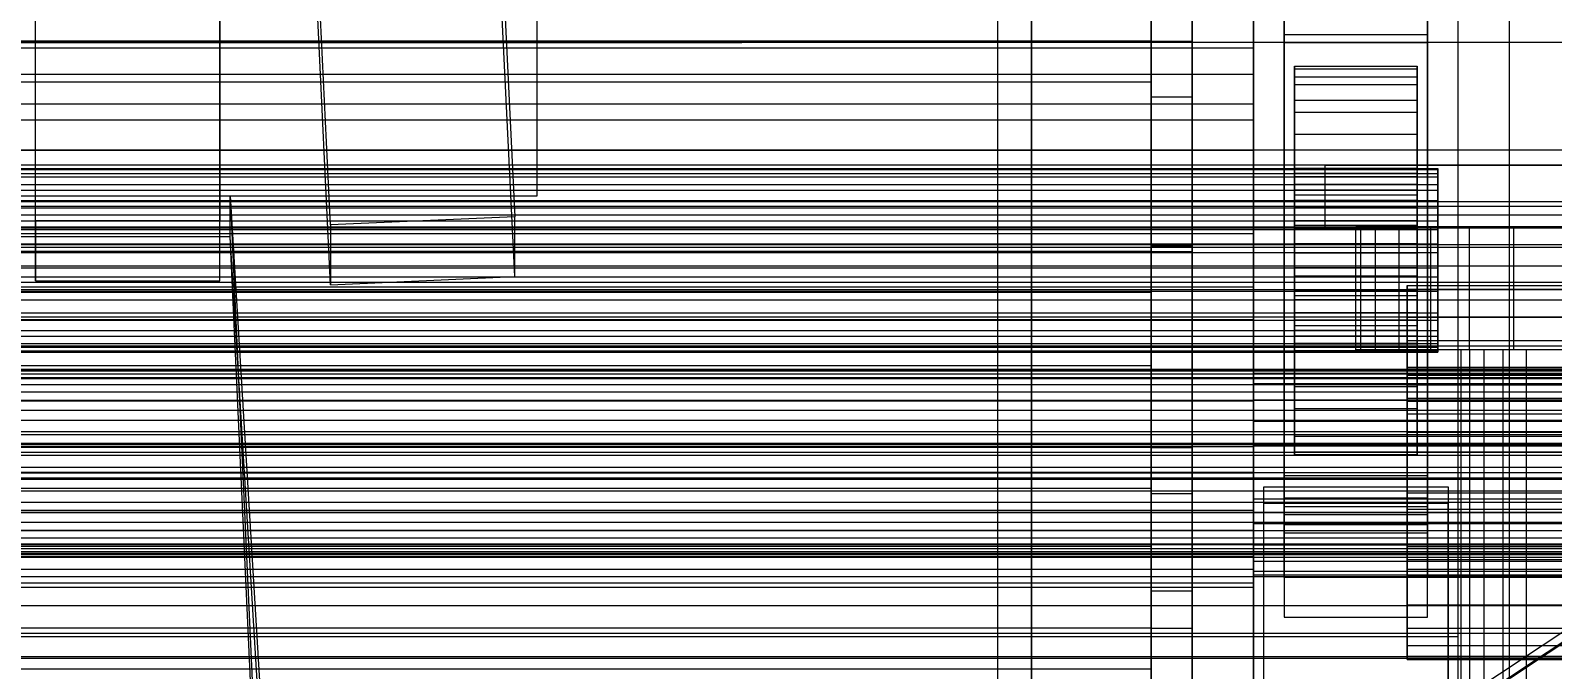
# Model space of a CAD drawing. Header units: millimetres. Extents: x -1970 to 34302, y -65268 to 6837.
# Drawn here: x 130.5 to 279.2, y -34961.2 to -34898.8 of the extents above; entities that cross this region are included whole.
import ezdxf

# ---------------------------------------------------------------- set-up
doc = ezdxf.new("R2010")
doc.units = ezdxf.units.MM
for name, color, linetype, lineweight in [('COTAS_O', 1, 'Continuous', 0), ('frontal_briquetadora', 7, 'Continuous', 0), ('frontal_C01', 7, 'Continuous', 0), ('frontal_C02', 7, 'Continuous', 0), ('frontal_C05', 7, 'Continuous', 0), ('frontal_C05-C07', 7, 'Continuous', 0), ('frontal_C07', 7, 'Continuous', 0), ('frontal_dos-mix', 7, 'Continuous', 0), ('frontal_mezcladora', 7, 'Continuous', 0), ('frontal_mix-C02', 7, 'Continuous', 0), ('frontal_tolva_provisional', 7, 'Continuous', 0)]:
    doc.layers.add(name, color=color, linetype=linetype, lineweight=lineweight)
doc.dimstyles.new('R19_100', dxfattribs={"dimtxt": 250, "dimasz": 150, "dimexe": 150, "dimexo": 80, "dimgap": 100, "dimtad": 1, "dimtih": 1, "dimtoh": 1, "dimdsep": 46, "dimcen": 0.09, "dimadec": 0, "dimazin": 0, "dimtfac": 1, "dimtdec": 4, "dimtofl": 0, "dimtmove": 0, "dimatfit": 3, "dimfxl": 1, "dimtolj": 1, "dimtzin": 0, "dimarcsym": 0})

# ---------------------------------------------------------------- blocks, each defined once
blk = doc.blocks.new('*D38')
at = {"layer": 'COTAS_O', "color": 0, "lineweight": -2, "transparency": 16777216}
for p, q in [((-570, -33700), (200, -33700)), ((50, -34750), (50, -33850)), ((-570, -34900), (200, -34900))]:
    blk.add_line(p, q, dxfattribs=at)
at = {"layer": 'COTAS_O', "color": 0, "transparency": 16777216}
for points in [[(25, -33850), (75, -33850), (50, -33700)], [(25, -34750), (75, -34750), (50, -34900)]]:
    blk.add_solid(points, dxfattribs=at)
at = {"layer": 'Defpoints', "color": 0, "transparency": 16777216}
for p in [(-650, -33700), (50, -33700), (-650, -34900)]:
    blk.add_point(p, dxfattribs=at)
blk = doc.blocks.new('*D39')
at = {"layer": 'COTAS_O', "color": 0, "lineweight": -2, "transparency": 16777216}
for p, q in [((-650, -34820), (-650, -34050)), ((650, -34820), (650, -34050)), ((-500, -34200), (500, -34200))]:
    blk.add_line(p, q, dxfattribs=at)
at = {"layer": 'COTAS_O', "color": 0, "transparency": 16777216}
for points in [[(-500, -34175), (-500, -34225), (-650, -34200)], [(500, -34175), (500, -34225), (650, -34200)]]:
    blk.add_solid(points, dxfattribs=at)
at = {"layer": 'Defpoints', "color": 0, "transparency": 16777216}
for p in [(650, -34200), (-650, -34900), (650, -34900)]:
    blk.add_point(p, dxfattribs=at)

msp = doc.modelspace()

# ---------------------------------------------------------------- linework, layer by layer
at = {"layer": 'frontal_briquetadora'}
for p, q in [((-1330, -34940), (340, -34940)), ((-1330, -34950), (340, -34950))]:
    msp.add_line(p, q, dxfattribs=at)
at = {"layer": 'frontal_C01'}
for p, q in [((250, -35735.764), (250, -32680.37)), ((250, -32685.104), (250, -35740.498)), ((228.298, -34987.381), (228.298, -34675.195)), ((228.298, -34680.882), (228.298, -34993.069)), ((-311.15, -34915.54), (311.15, -34915.54)), ((-311.15, -34915.982), (311.15, -34915.982)), ((-311.15, -34916.825), (311.15, -34916.825)), ((-311.15, -34918.122), (311.15, -34918.122)), ((-311.15, -34919.749), (311.15, -34919.749)), ((-311.15, -34921.813), (311.15, -34921.813)), ((-311.15, -34924.115), (311.15, -34924.115)), ((146.872, -35046.022), (331.181, -34923.69)), ((148.32, -35046.029), (332.629, -34923.698)), ((146.383, -35047.455), (330.692, -34925.124)), ((-311.15, -34926.804), (311.15, -34926.804)), ((-311.15, -34929.623), (311.15, -34929.623)), ((-440, -34931.906), (440, -34931.906)), ((-440, -34932.063), (440, -34932.063)), ((-440, -34932.361), (440, -34932.361)), ((-440, -34932.821), (440, -34932.821)), ((-440, -34933.398), (440, -34933.398)), ((311.15, -34932.755), (-311.15, -34932.755)), ((-440, -34934.129), (440, -34934.129)), ((-440, -34934.944), (440, -34934.944)), ((-440, -34935.897), (440, -34935.897)), ((-311.15, -34935.899), (311.15, -34935.899)), ((-440, -34936.896), (440, -34936.896)), ((440, -34938.006), (-440, -34938.006)), ((-440, -34939.12), (440, -34939.12)), ((-311.15, -34939.26), (311.15, -34939.26)), ((-440, -34940.311), (440, -34940.311)), ((-440, -34941.464), (440, -34941.464)), ((-440, -34942.655), (440, -34942.655)), ((-311.15, -34942.515), (311.15, -34942.515)), ((-440, -34943.769), (440, -34943.769)), ((-440, -34944.879), (440, -34944.879)), ((-440, -34945.878), (440, -34945.878)), ((-440, -34946.831), (440, -34946.831)), ((-311.15, -34945.876), (311.15, -34945.876)), ((-440, -34947.646), (440, -34947.646)), ((-440, -34948.377), (440, -34948.377)), ((-450, -34950.263), (450, -34950.263)), ((-440, -34948.954), (440, -34948.954)), ((-440, -34949.414), (440, -34949.414)), ((-440, -34949.712), (440, -34949.712)), ((-440, -34949.869), (440, -34949.869)), ((-311.15, -34949.02), (311.15, -34949.02)), ((-311.15, -34952.152), (311.15, -34952.152)), ((-311.15, -34954.971), (311.15, -34954.971)), ((-311.15, -34957.66), (311.15, -34957.66)), ((-311.15, -34959.962), (311.15, -34959.962))]:
    msp.add_line(p, q, dxfattribs=at)
at = {"layer": 'frontal_C02'}
for p, q in [((250, -35767.535), (250, -32976.99)), ((250, -32981.769), (250, -35772.314)), ((228.298, -35041.759), (228.298, -34756.938)), ((228.298, -34762.679), (228.298, -35047.5)), ((174.943, -34857.65), (177.811, -34917.027)), ((159.83, -34917.821), (156.962, -34858.444)), ((177.811, -34922.873), (174.943, -34863.496)), ((159.83, -34923.667), (156.962, -34864.291)), ((131, -34917.422), (131, -34871.901)), ((149, -34871.901), (149, -34917.422)), ((131, -34923.268), (131, -34877.746)), ((149, -34923.268), (149, -34877.746)), ((-425, -34911.965), (425, -34911.965)), ((149, -34917.422), (131, -34917.422)), ((131, -34917.422), (131, -34923.268)), ((149, -34923.268), (149, -34917.422)), ((177.811, -34917.027), (159.83, -34917.821)), ((177.811, -34922.873), (177.811, -34917.027)), ((159.83, -34917.821), (159.83, -34923.667)), ((425, -34923.441), (-425, -34923.441)), ((131, -34923.268), (149, -34923.268)), ((159.83, -34923.667), (177.811, -34922.873)), ((425, -34926.812), (-425, -34926.812)), ((-425, -34938.288), (425, -34938.288))]:
    msp.add_line(p, q, dxfattribs=at)
at = {"layer": 'frontal_C05'}
for p, q in [((270, -34923.75), (270, -34858)), ((270, -34918), (270, -34858)), ((250, -34897.285), (250, -34903.794)), ((250, -34903.794), (250, -34906)), ((-250, -34906), (250, -34906)), ((250, -34913.854), (250, -34906.903)), ((257, -34912), (313, -34912)), ((257, -34918), (257, -34912)), ((250, -34926.38), (250, -34913.854)), ((-270, -34918), (270, -34918)), ((257, -34918), (313, -34918)), ((260.48, -34918), (260, -34918)), ((260, -34930), (260, -34918)), ((261.903, -34918), (260.48, -34918)), ((260.48, -34930), (260.48, -34918)), ((264.213, -34918), (261.903, -34918)), ((261.903, -34930), (261.903, -34918)), ((267.322, -34918), (264.213, -34918)), ((264.213, -34930), (264.213, -34918)), ((271.111, -34918), (267.322, -34918)), ((267.322, -34930), (267.322, -34918)), ((270, -34958), (270, -34918)), ((270, -34918), (300, -34918)), ((275.433, -34918), (271.111, -34918)), ((271.111, -34930), (271.111, -34918)), ((280.123, -34918), (275.433, -34918)), ((275.433, -34930), (275.433, -34918)), ((265, -34931.75), (265, -34923.75)), ((265, -34923.75), (265, -34924.101)), ((265, -34923.75), (295, -34923.75)), ((265, -34931.947), (265, -34924.101)), ((265, -34924.101), (265, -34925.139)), ((265, -34924.101), (295, -34924.101)), ((270, -34923.75), (300, -34923.75)), ((250, -34942), (250, -34926.38)), ((265, -34932.53), (265, -34925.139)), ((265, -34925.139), (265, -34926.826)), ((265, -34925.139), (295, -34925.139)), ((265, -34933.477), (265, -34926.826)), ((265, -34926.826), (265, -34929.095)), ((265, -34926.826), (295, -34926.826)), ((265, -34934.752), (265, -34929.095)), ((265, -34929.095), (265, -34931.861)), ((265, -34929.095), (295, -34929.095)), ((260.48, -34930), (260, -34930)), ((261.903, -34930), (260.48, -34930)), ((264.213, -34930), (261.903, -34930)), ((267.322, -34930), (264.213, -34930)), ((271.111, -34930), (267.322, -34930)), ((270.288, -34930), (270, -34930)), ((270, -35050), (270, -34930)), ((271.142, -34930), (270.288, -34930)), ((270.288, -35050), (270.288, -34930)), ((275.433, -34930), (271.111, -34930)), ((272.528, -34930), (271.142, -34930)), ((271.142, -35050), (271.142, -34930)), ((274.393, -34930), (272.528, -34930)), ((272.528, -35050), (272.528, -34930)), ((276.666, -34930), (274.393, -34930)), ((274.393, -35050), (274.393, -34930)), ((280.123, -34930), (275.433, -34930)), ((279.26, -34930), (276.666, -34930)), ((276.666, -35050), (276.666, -34930)), ((250, -34932.341), (250, -34932)), ((300, -34932), (250, -34932)), ((250, -34933.34), (250, -34932.341)), ((300, -34932.341), (250, -34932.341)), ((265, -34931.947), (265, -34931.75)), ((295, -34931.75), (265, -34931.75)), ((265, -34936.305), (265, -34931.861)), ((265, -34931.861), (265, -34935.016)), ((265, -34931.861), (295, -34931.861)), ((265, -34932.53), (265, -34931.947)), ((295, -34931.947), (265, -34931.947)), ((250, -34934.929), (250, -34933.34)), ((300, -34933.34), (250, -34933.34)), ((265, -34933.477), (265, -34932.53)), ((295, -34932.53), (265, -34932.53)), ((265, -34934.752), (265, -34933.477)), ((295, -34933.477), (265, -34933.477)), ((250, -34937), (250, -34934.929)), ((300, -34934.929), (250, -34934.929)), ((265, -34936.305), (265, -34934.752)), ((295, -34934.752), (265, -34934.752)), ((265, -34938.077), (265, -34935.016)), ((265, -34935.016), (265, -34938.44)), ((265, -34935.016), (295, -34935.016)), ((265, -34938.077), (265, -34936.305)), ((295, -34936.305), (265, -34936.305)), ((250, -34939.412), (250, -34937)), ((300, -34937), (250, -34937)), ((265, -34940), (265, -34938.077)), ((295, -34938.077), (265, -34938.077)), ((250, -34942), (250, -34939.412)), ((300, -34939.412), (250, -34939.412)), ((265, -34940), (265, -34938.44)), ((265, -34938.44), (265, -34942)), ((265, -34938.44), (295, -34938.44)), ((265, -34942), (265, -34940)), ((295, -34940), (265, -34940)), ((250, -34942), (-250, -34942)), ((250, -34942), (250, -34957.62)), ((250, -34942), (250, -34944.588)), ((250, -34942), (300, -34942)), ((265, -34942), (295, -34942)), ((265, -34942), (265, -34944)), ((265, -34945.56), (265, -34942)), ((265, -34944), (265, -34945.56)), ((295, -34944), (265, -34944)), ((265, -34944), (265, -34945.923)), ((250, -34944.588), (250, -34947)), ((300, -34944.588), (250, -34944.588)), ((265, -34945.56), (295, -34945.56)), ((265, -34948.984), (265, -34945.56)), ((250, -34947), (250, -34949.071)), ((300, -34947), (250, -34947)), ((265, -34945.923), (265, -34948.984)), ((295, -34945.923), (265, -34945.923)), ((265, -34945.923), (265, -34947.695)), ((265, -34947.695), (265, -34952.139)), ((295, -34947.695), (265, -34947.695)), ((265, -34947.695), (265, -34949.248)), ((250, -34949.071), (250, -34950.66)), ((300, -34949.071), (250, -34949.071)), ((265, -34948.984), (295, -34948.984)), ((265, -34952.139), (265, -34948.984)), ((265, -34949.248), (265, -34954.905)), ((295, -34949.248), (265, -34949.248)), ((265, -34949.248), (265, -34950.523)), ((250, -34950.66), (250, -34951.659)), ((300, -34950.66), (250, -34950.66)), ((250, -34951.659), (250, -34952)), ((300, -34951.659), (250, -34951.659)), ((265, -34950.523), (265, -34957.174)), ((295, -34950.523), (265, -34950.523)), ((265, -34950.523), (265, -34951.47)), ((265, -34951.47), (265, -34958.861)), ((295, -34951.47), (265, -34951.47)), ((265, -34951.47), (265, -34952.053)), ((300, -34952), (250, -34952)), ((265, -34952.053), (265, -34959.899)), ((295, -34952.053), (265, -34952.053)), ((265, -34952.053), (265, -34952.25)), ((265, -34952.139), (295, -34952.139)), ((265, -34954.905), (265, -34952.139)), ((265, -34952.25), (265, -34960.25)), ((295, -34952.25), (265, -34952.25)), ((265, -34954.905), (295, -34954.905)), ((265, -34957.174), (265, -34954.905)), ((250, -34957.62), (250, -34970.146)), ((265, -34957.174), (295, -34957.174)), ((265, -34958.861), (265, -34957.174)), ((-270, -34958), (270, -34958)), ((265, -34958.861), (295, -34958.861)), ((265, -34959.899), (265, -34958.861)), ((265, -34959.899), (295, -34959.899)), ((265, -34960.25), (265, -34959.899)), ((265, -34960.25), (295, -34960.25))]:
    msp.add_line(p, q, dxfattribs=at)
at = {"layer": 'frontal_C05-C07'}
for p, q in [((240, -34899.89), (240, -34831.89)), ((244, -34831.89), (244, -34899.89)), ((240, -34920.421), (240, -34852.421)), ((244, -34852.421), (244, -34920.421)), ((240, -34939.538), (240, -34871.538)), ((244, -34871.538), (244, -34939.538)), ((240, -34878), (240, -34899.89)), ((244, -34899.89), (244, -34878)), ((240, -34882), (240, -34903.89)), ((240, -34957.188), (240, -34889.188)), ((240, -34905.316), (240, -34889.188)), ((244, -34889.188), (244, -34957.188)), ((244, -34889.188), (244, -34905.316)), ((240, -34891.89), (240, -34899.89)), ((240, -34912.421), (240, -34891.89)), ((240, -34899.89), (-240, -34899.89)), ((240, -34899.89), (240, -34903.89)), ((240, -34899.89), (244, -34899.89)), ((240, -34899.89), (240, -34920.421)), ((244, -34920.421), (244, -34899.89)), ((240, -34903.89), (-240, -34903.89)), ((240, -34903.89), (240, -34924.421)), ((240, -34973.316), (240, -34905.316)), ((240, -34905.316), (244, -34905.316)), ((240, -34919.87), (240, -34905.316)), ((244, -34905.316), (244, -34973.316)), ((244, -34905.316), (244, -34919.87)), ((-240, -34912.421), (240, -34912.421)), ((240, -34912.421), (240, -34920.421)), ((240, -34931.538), (240, -34912.421)), ((240, -34920.421), (-240, -34920.421)), ((240, -34987.87), (240, -34919.87)), ((240, -34919.87), (244, -34919.87)), ((240, -34932.793), (240, -34919.87)), ((240, -34920.421), (240, -34924.421)), ((240, -34920.421), (244, -34920.421)), ((240, -34920.421), (240, -34939.538)), ((244, -34919.87), (244, -34987.87)), ((244, -34919.87), (244, -34932.793)), ((244, -34939.538), (244, -34920.421)), ((240, -34924.421), (-240, -34924.421)), ((240, -34924.421), (240, -34943.538)), ((-240, -34931.538), (240, -34931.538)), ((240, -34931.538), (240, -34939.538)), ((240, -34949.188), (240, -34931.538)), ((240, -35000.793), (240, -34932.793)), ((240, -34932.793), (244, -34932.793)), ((240, -34944.034), (240, -34932.793)), ((244, -34932.793), (244, -35000.793)), ((244, -34932.793), (244, -34944.034)), ((240, -34939.538), (-240, -34939.538)), ((240, -34939.538), (240, -34943.538)), ((240, -34939.538), (244, -34939.538)), ((240, -34939.538), (240, -34957.188)), ((244, -34957.188), (244, -34939.538)), ((240, -34943.538), (-240, -34943.538)), ((240, -34943.538), (240, -34961.188)), ((240, -35012.034), (240, -34944.034)), ((240, -34944.034), (244, -34944.034)), ((240, -34953.537), (240, -34944.034)), ((244, -34944.034), (244, -35012.034)), ((244, -34944.034), (244, -34953.537)), ((-240, -34949.188), (240, -34949.188)), ((240, -34949.188), (240, -34957.188)), ((240, -34965.316), (240, -34949.188)), ((240, -35021.537), (240, -34953.537)), ((240, -34953.537), (244, -34953.537)), ((240, -34961.25), (240, -34953.537)), ((244, -34953.537), (244, -35021.537)), ((244, -34953.537), (244, -34961.25)), ((240, -34957.188), (-240, -34957.188)), ((240, -34957.188), (240, -34961.188)), ((240, -34957.188), (244, -34957.188)), ((240, -34957.188), (240, -34973.316)), ((244, -34973.316), (244, -34957.188)), ((240, -34961.188), (-240, -34961.188)), ((240, -34961.188), (240, -34977.316))]:
    msp.add_line(p, q, dxfattribs=at)
at = {"layer": 'frontal_C07'}
for p, q in [((250, -35224.757), (250, -34874.757)), ((250, -34879.741), (250, -35229.741)), ((250, -34962.251), (250, -34883.401)), ((250, -34889.381), (250, -34968.232)), ((250, -34894.942), (250, -34900.544)), ((253, -34944.507), (253, -34896.662)), ((267, -34896.662), (267, -34944.507)), ((250, -34903.099), (250, -34896.903)), ((253, -34897.467), (253, -34945.311)), ((267, -34945.311), (267, -34897.467)), ((253, -34900.042), (253, -34899.237)), ((253, -34899.237), (267, -34899.237)), ((253, -34947.081), (253, -34899.237)), ((267, -34899.237), (267, -34900.042)), ((267, -34899.237), (267, -34947.081)), ((-250, -34900.544), (250, -34900.544)), ((250, -34900.544), (250, -34907.559)), ((267, -34900.042), (253, -34900.042)), ((253, -34900.042), (253, -34947.886)), ((267, -34947.886), (267, -34900.042)), ((254, -34912.307), (254, -34902.339)), ((254, -34902.339), (254, -34902.589)), ((254, -34902.339), (266, -34902.339)), ((254, -34903.38), (254, -34902.339)), ((254, -34912.425), (254, -34902.589)), ((254, -34902.589), (254, -34904.112)), ((254, -34902.589), (266, -34902.589)), ((266, -34902.589), (266, -34902.339)), ((266, -34902.339), (266, -34912.307)), ((266, -34902.339), (266, -34903.38)), ((266, -34904.112), (266, -34902.589)), ((266, -34902.589), (266, -34912.425)), ((-250, -34903.099), (250, -34903.099)), ((250, -34910.535), (250, -34903.099)), ((254, -34912.8), (254, -34903.38)), ((254, -34903.38), (266, -34903.38)), ((254, -34905.641), (254, -34903.38)), ((254, -34913.146), (254, -34904.112)), ((254, -34904.112), (254, -34906.805)), ((254, -34904.112), (266, -34904.112)), ((266, -34903.38), (266, -34912.8)), ((266, -34903.38), (266, -34905.641)), ((266, -34906.805), (266, -34904.112)), ((266, -34904.112), (266, -34913.146)), ((254, -34913.87), (254, -34905.641)), ((254, -34905.641), (266, -34905.641)), ((254, -34908.967), (254, -34905.641)), ((266, -34905.641), (266, -34913.87)), ((266, -34905.641), (266, -34908.967)), ((254, -34914.422), (254, -34906.805)), ((254, -34906.805), (254, -34910.484)), ((254, -34906.805), (266, -34906.805)), ((266, -34910.484), (266, -34906.805)), ((266, -34906.805), (266, -34914.422)), ((-250, -34907.559), (250, -34907.559)), ((250, -34907.559), (250, -34915.509)), ((254, -34915.446), (254, -34908.967)), ((254, -34908.967), (266, -34908.967)), ((254, -34913.132), (254, -34908.967)), ((266, -34908.967), (266, -34915.446)), ((266, -34908.967), (266, -34913.132)), ((-250, -34910.535), (250, -34910.535)), ((250, -34918.703), (250, -34910.535)), ((254, -34916.165), (254, -34910.484)), ((254, -34910.484), (254, -34914.899)), ((254, -34910.484), (266, -34910.484)), ((266, -34914.899), (266, -34910.484)), ((266, -34910.484), (266, -34916.165)), ((-268, -34912.307), (268, -34912.307)), ((-268, -34912.425), (268, -34912.425)), ((-268, -34912.8), (268, -34912.8)), ((254, -34912.425), (254, -34912.307)), ((266, -34912.307), (254, -34912.307)), ((254, -34912.307), (254, -34912.8)), ((254, -34913.146), (254, -34912.425)), ((266, -34912.425), (254, -34912.425)), ((266, -34912.8), (254, -34912.8)), ((254, -34912.8), (254, -34913.87)), ((266, -34912.307), (266, -34912.425)), ((266, -34912.8), (266, -34912.307)), ((266, -34912.425), (266, -34913.146)), ((266, -34913.87), (266, -34912.8)), ((268, -34912.425), (268, -34912.307)), ((268, -34912.307), (268, -34912.8)), ((268, -34913.146), (268, -34912.425)), ((268, -34912.8), (268, -34913.87)), ((-268, -34913.146), (268, -34913.146)), ((-268, -34913.87), (268, -34913.87)), ((-268, -34914.422), (268, -34914.422)), ((254, -34917.419), (254, -34913.132)), ((254, -34913.132), (266, -34913.132)), ((254, -34917.852), (254, -34913.132)), ((254, -34914.422), (254, -34913.146)), ((266, -34913.146), (254, -34913.146)), ((266, -34913.87), (254, -34913.87)), ((254, -34913.87), (254, -34915.446)), ((254, -34916.165), (254, -34914.422)), ((266, -34914.422), (254, -34914.422)), ((266, -34913.132), (266, -34917.419)), ((266, -34913.132), (266, -34917.852)), ((266, -34913.146), (266, -34914.422)), ((266, -34915.446), (266, -34913.87)), ((266, -34914.422), (266, -34916.165)), ((268, -34914.422), (268, -34913.146)), ((268, -34913.87), (268, -34915.446)), ((268, -34916.165), (268, -34914.422)), ((-268, -34915.446), (268, -34915.446)), ((-250, -34915.509), (250, -34915.509)), ((250, -34915.509), (250, -34923.852)), ((254, -34918.256), (254, -34914.899)), ((254, -34914.899), (254, -34919.749)), ((254, -34914.899), (266, -34914.899)), ((266, -34915.446), (254, -34915.446)), ((254, -34915.446), (254, -34917.419)), ((266, -34919.749), (266, -34914.899)), ((266, -34914.899), (266, -34918.256)), ((266, -34917.419), (266, -34915.446)), ((268, -34915.446), (268, -34917.419)), ((-268, -34916.165), (268, -34916.165)), ((-268, -34917.419), (268, -34917.419)), ((254, -34918.256), (254, -34916.165)), ((266, -34916.165), (254, -34916.165)), ((266, -34917.419), (254, -34917.419)), ((254, -34917.419), (254, -34919.655)), ((266, -34916.165), (266, -34918.256)), ((266, -34919.655), (266, -34917.419)), ((268, -34918.256), (268, -34916.165)), ((268, -34917.419), (268, -34919.655)), ((-268, -34918.256), (268, -34918.256)), ((250, -34918.703), (-250, -34918.703)), ((250, -34927.046), (250, -34918.703)), ((254, -34919.655), (254, -34917.852)), ((254, -34917.852), (266, -34917.852)), ((254, -34922.806), (254, -34917.852)), ((254, -34920.553), (254, -34918.256)), ((266, -34918.256), (254, -34918.256)), ((266, -34917.852), (266, -34919.655)), ((266, -34917.852), (266, -34922.806)), ((266, -34918.256), (266, -34920.553)), ((268, -34920.553), (268, -34918.256)), ((-268, -34919.655), (268, -34919.655)), ((266, -34919.655), (254, -34919.655)), ((254, -34919.655), (254, -34922.001)), ((254, -34919.749), (254, -34920.553)), ((266, -34919.749), (254, -34919.749)), ((254, -34919.749), (254, -34924.702)), ((266, -34922.001), (266, -34919.655)), ((266, -34920.553), (266, -34919.749)), ((266, -34924.702), (266, -34919.749)), ((268, -34919.655), (268, -34922.001)), ((268, -34920.553), (-268, -34920.553)), ((-268, -34922.001), (268, -34922.001)), ((254, -34920.553), (266, -34920.553)), ((254, -34922.9), (254, -34920.553)), ((254, -34922.001), (254, -34922.806)), ((266, -34922.001), (254, -34922.001)), ((254, -34922.001), (254, -34924.299)), ((266, -34920.553), (266, -34922.9)), ((266, -34922.806), (266, -34922.001)), ((266, -34924.299), (266, -34922.001)), ((268, -34922.9), (268, -34920.553)), ((268, -34922.001), (268, -34924.299)), ((-268, -34922.9), (268, -34922.9)), ((254, -34922.806), (266, -34922.806)), ((254, -34927.656), (254, -34922.806)), ((254, -34925.136), (254, -34922.9)), ((254, -34922.9), (254, -34924.702)), ((266, -34922.9), (254, -34922.9)), ((266, -34922.806), (266, -34927.656)), ((266, -34924.702), (266, -34922.9)), ((266, -34922.9), (266, -34925.136)), ((268, -34925.136), (268, -34922.9)), ((-268, -34924.299), (268, -34924.299)), ((-250, -34923.852), (250, -34923.852)), ((250, -34923.852), (250, -34932.02)), ((254, -34924.299), (254, -34927.656)), ((266, -34924.299), (254, -34924.299)), ((254, -34924.299), (254, -34926.39)), ((254, -34924.702), (254, -34929.423)), ((254, -34924.702), (266, -34924.702)), ((266, -34927.656), (266, -34924.299)), ((266, -34926.39), (266, -34924.299)), ((266, -34929.423), (266, -34924.702)), ((268, -34924.299), (268, -34926.39)), ((-268, -34925.136), (268, -34925.136)), ((-268, -34926.39), (268, -34926.39)), ((254, -34927.109), (254, -34925.136)), ((254, -34925.136), (254, -34929.423)), ((266, -34925.136), (254, -34925.136)), ((254, -34926.39), (254, -34932.07)), ((266, -34926.39), (254, -34926.39)), ((254, -34926.39), (254, -34928.133)), ((266, -34929.423), (266, -34925.136)), ((266, -34925.136), (266, -34927.109)), ((266, -34932.07), (266, -34926.39)), ((266, -34928.133), (266, -34926.39)), ((268, -34927.109), (268, -34925.136)), ((268, -34926.39), (268, -34928.133)), ((-268, -34927.109), (268, -34927.109)), ((-250, -34927.046), (250, -34927.046)), ((250, -34934.996), (250, -34927.046)), ((254, -34928.684), (254, -34927.109)), ((254, -34927.109), (254, -34933.588)), ((266, -34927.109), (254, -34927.109)), ((254, -34927.656), (266, -34927.656)), ((254, -34932.07), (254, -34927.656)), ((266, -34933.588), (266, -34927.109)), ((266, -34927.109), (266, -34928.684)), ((266, -34927.656), (266, -34932.07)), ((268, -34928.684), (268, -34927.109)), ((-268, -34928.133), (268, -34928.133)), ((-268, -34928.684), (268, -34928.684)), ((-268, -34929.408), (268, -34929.408)), ((254, -34928.133), (254, -34935.75)), ((266, -34928.133), (254, -34928.133)), ((254, -34928.133), (254, -34929.408)), ((254, -34929.755), (254, -34928.684)), ((254, -34928.684), (254, -34936.914)), ((266, -34928.684), (254, -34928.684)), ((254, -34929.408), (254, -34938.443)), ((266, -34929.408), (254, -34929.408)), ((254, -34929.408), (254, -34930.13)), ((254, -34929.423), (254, -34933.588)), ((254, -34929.423), (266, -34929.423)), ((266, -34935.75), (266, -34928.133)), ((266, -34929.408), (266, -34928.133)), ((266, -34936.914), (266, -34928.684)), ((266, -34928.684), (266, -34929.755)), ((266, -34938.443), (266, -34929.408)), ((266, -34930.13), (266, -34929.408)), ((266, -34933.588), (266, -34929.423)), ((268, -34928.133), (268, -34929.408)), ((268, -34929.755), (268, -34928.684)), ((268, -34929.408), (268, -34930.13)), ((-268, -34929.755), (268, -34929.755)), ((-268, -34930.13), (268, -34930.13)), ((-268, -34930.248), (268, -34930.248)), ((254, -34930.248), (254, -34929.755)), ((254, -34929.755), (254, -34939.175)), ((266, -34929.755), (254, -34929.755)), ((254, -34930.13), (254, -34939.966)), ((266, -34930.13), (254, -34930.13)), ((254, -34930.13), (254, -34930.248)), ((254, -34930.248), (254, -34940.216)), ((266, -34930.248), (254, -34930.248)), ((266, -34939.175), (266, -34929.755)), ((266, -34929.755), (266, -34930.248)), ((266, -34939.966), (266, -34930.13)), ((266, -34930.248), (266, -34930.13)), ((266, -34940.216), (266, -34930.248)), ((268, -34930.248), (268, -34929.755)), ((268, -34930.13), (268, -34930.248)), ((-250, -34932.02), (250, -34932.02)), ((250, -34932.02), (250, -34939.455)), ((254, -34932.07), (266, -34932.07)), ((254, -34935.75), (254, -34932.07)), ((266, -34932.07), (266, -34935.75)), ((254, -34933.588), (254, -34936.914)), ((254, -34933.588), (266, -34933.588)), ((266, -34936.914), (266, -34933.588)), ((-250, -34934.996), (250, -34934.996)), ((250, -34942.011), (250, -34934.996)), ((254, -34935.75), (266, -34935.75)), ((254, -34938.443), (254, -34935.75)), ((266, -34935.75), (266, -34938.443)), ((254, -34936.914), (254, -34939.175)), ((254, -34936.914), (266, -34936.914)), ((266, -34939.175), (266, -34936.914)), ((-250, -34939.455), (250, -34939.455)), ((250, -34939.455), (250, -34945.652)), ((254, -34938.443), (266, -34938.443)), ((254, -34939.966), (254, -34938.443)), ((254, -34939.175), (254, -34940.216)), ((254, -34939.175), (266, -34939.175)), ((266, -34938.443), (266, -34939.966)), ((266, -34940.216), (266, -34939.175)), ((254, -34939.966), (266, -34939.966)), ((254, -34940.216), (254, -34939.966)), ((254, -34940.216), (266, -34940.216)), ((266, -34939.966), (266, -34940.216)), ((-250, -34942.011), (250, -34942.011)), ((250, -34947.613), (250, -34942.011)), ((253, -34946.134), (253, -34942.272)), ((253, -34942.272), (267, -34942.272)), ((253, -34952.239), (253, -34942.272)), ((267, -34942.272), (267, -34946.134)), ((267, -34942.272), (267, -34952.239)), ((251, -34945.007), (251, -34943.398)), ((251, -34943.398), (269, -34943.398)), ((251, -34962.337), (251, -34943.398)), ((269, -34943.398), (269, -34945.007)), ((269, -34943.398), (269, -34962.337)), ((-250, -34945.652), (250, -34945.652)), ((250, -34945.652), (250, -34950.188)), ((269, -34945.007), (251, -34945.007)), ((251, -34963.946), (251, -34945.007)), ((267, -34944.507), (253, -34944.507)), ((253, -34944.507), (253, -34945.311)), ((253, -34945.311), (267, -34945.311)), ((267, -34945.311), (267, -34944.507)), ((269, -34963.946), (269, -34945.007)), ((267, -34946.134), (253, -34946.134)), ((253, -34946.134), (253, -34956.101)), ((267, -34947.081), (253, -34947.081)), ((253, -34947.081), (253, -34947.886)), ((267, -34956.101), (267, -34946.134)), ((267, -34947.886), (267, -34947.081)), ((-250, -34947.613), (250, -34947.613)), ((250, -34951.42), (250, -34947.613)), ((253, -34947.886), (267, -34947.886)), ((-250, -34950.188), (250, -34950.188)), ((250, -34950.188), (250, -34952.753)), ((-250, -34951.42), (250, -34951.42)), ((250, -34953.174), (250, -34951.42)), ((-250, -34952.753), (250, -34952.753)), ((-250, -34953.174), (250, -34953.174)), ((250, -34952.753), (250, -34953.174)), ((267, -34952.239), (253, -34952.239)), ((253, -34952.239), (253, -34956.101)), ((267, -34956.101), (267, -34952.239)), ((253, -34956.101), (267, -34956.101)), ((-350, -34960.101), (350, -34960.101))]:
    msp.add_line(p, q, dxfattribs=at)
at = {"layer": 'frontal_dos-mix'}
for p, q in [((225, -35980), (225, -33282.5)), ((275, -35980), (275, -33282.5))]:
    msp.add_line(p, q, dxfattribs=at)
at = {"layer": 'frontal_mezcladora'}
for p, q in [((180, -34915), (180, -34885)), ((-750, -34900), (750, -34900)), ((-600, -34900), (600, -34900)), ((-750, -34910.5), (750, -34910.5)), ((-180, -34915), (180, -34915))]:
    msp.add_line(p, q, dxfattribs=at)
at = {"layer": 'frontal_mix-C02'}
for p, q in [((-150, -34915), (150, -34915)), ((150, -34915), (170, -35242.926)), ((150, -34919), (150, -34915)), ((150, -34915), (170, -35350.691)), ((150, -34919), (-150, -34919)), ((170, -35246.926), (150, -34919)), ((170, -35354.691), (150, -34919))]:
    msp.add_line(p, q, dxfattribs=at)
at = {"layer": 'frontal_tolva_provisional'}
for p, q in [((-824, -34900), (824, -34900)), ((-804, -34900), (804, -34900)), ((-824, -34920), (824, -34920))]:
    msp.add_line(p, q, dxfattribs=at)

# ---------------------------------------------------------------- dimensions: what is measured, and where the dimension line sits
at = {"layer": 'COTAS_O'}
for p2, distance, picture, middle in [((-650, -33700), -700, '*D38', (50, -34300)), ((650, -34900), 700, '*D39', (0, -34200))]:
    dim = msp.add_aligned_dim(p1=(-650, -34900), p2=p2, distance=distance, text='<> O', dimstyle='R19_100', dxfattribs=at)
    dim.commit()
    dim.dimension.update_dxf_attribs({"geometry": picture, "text_midpoint": middle})

doc.saveas('drawing.dxf')
